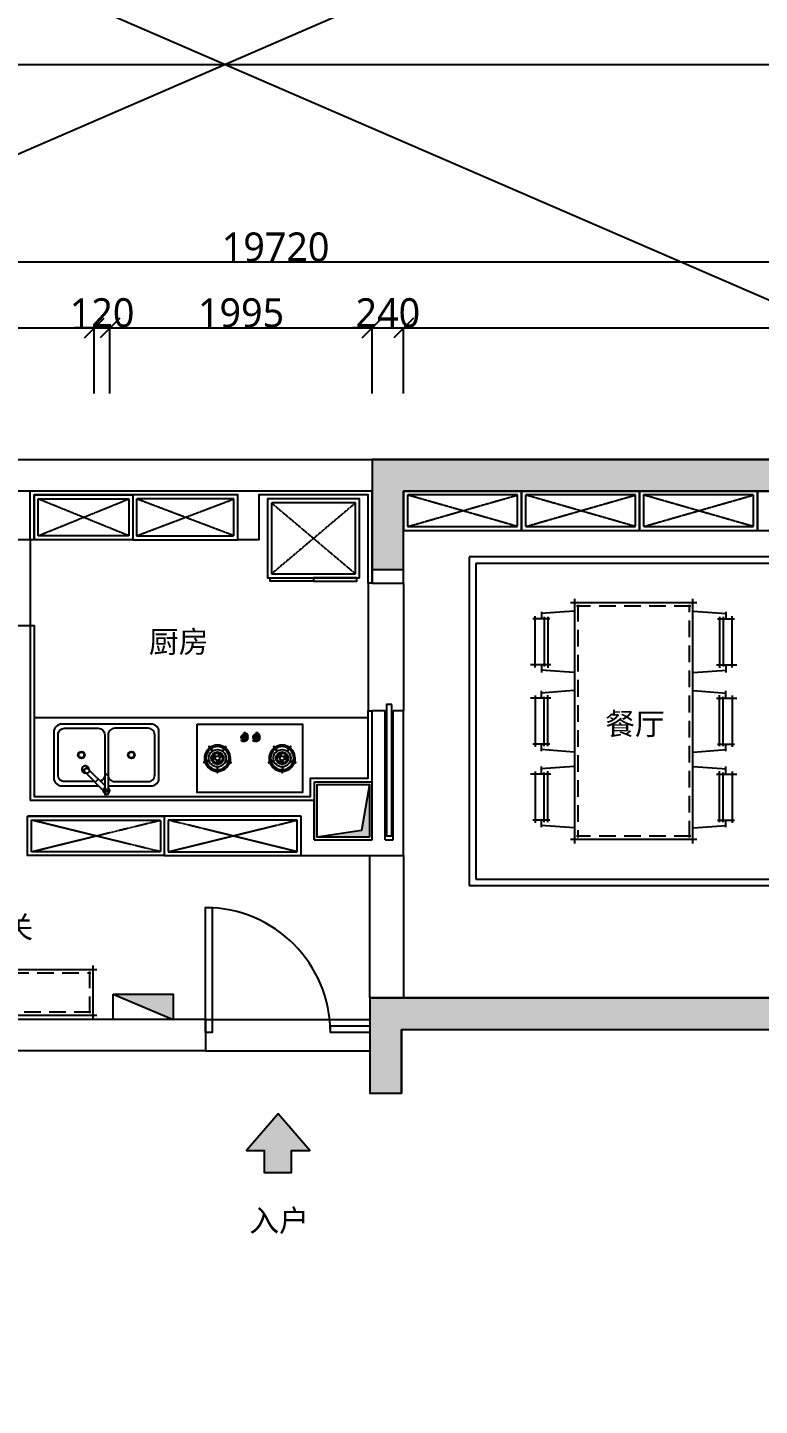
# Model space of a CAD drawing. Header units: millimetres. Extents: x -18923 to 87021, y -73077 to -1985.
# Drawn here: x 19302 to 24870, y -66074 to -55599 of the extents above; entities that cross this region are included whole.
import ezdxf

# ---------------------------------------------------------------- set-up
doc = ezdxf.new("R2010")
doc.units = ezdxf.units.MM
doc.header["$LTSCALE"] = 10
doc.linetypes.add('DASH', pattern=[0.35, 0.25, -0.1])
doc.linetypes.add('DASHED', pattern=[19.05, 12.7, -6.35])
doc.layers.get('Defpoints').update_dxf_attribs({"color": 250})
for name, color, linetype in [('0文字-标注', 7, 'Continuous'), ('1结构-填充-剪力墙', 251, 'Continuous'), ('1结构-墙体', 7, 'Continuous'), ('1结构-墙体-基层', 233, 'Continuous'), ('1结构-楼梯-梯步', 49, 'Continuous'), ('1结构-窗及电梯', 133, 'Continuous'), ('1结构-门', 133, 'Continuous'), ('2平面-家具-活动', 133, 'Continuous'), ('2平面-家具-细线', 8, 'Continuous'), ('wall', 1, 'Continuous'), ('平面-文字', 255, 'Continuous'), ('设施-建筑立管-烟', 37, 'Continuous')]:
    doc.layers.add(name, color=color, linetype=linetype)
doc.styles.add('dim_font', font='SIMPLEX.shx', dxfattribs={"width": 0.8})
doc.styles.add('图框－雅黑', font='')
doc.styles.get('图框－雅黑').set_extended_font_data('Microsoft YaHei')
doc.dimstyles.new('1-30', dxfattribs={"dimtxt": 150, "dimasz": 4, "dimexe": 1.5, "dimexo": 0, "dimgap": 0.6, "dimtad": 1, "dimdec": 0, "dimlfac": 30, "dimdsep": 46, "dimtxsty": 'dim_font', "dimblk": 'DOTSMALL', "dimcen": 4, "dimdle": 1.5, "dimclrd": 123, "dimclre": 123, "dimclrt": 256, "dimadec": 0, "dimazin": 0, "dimtfac": 1, "dimtdec": 0, "dimtix": 1, "dimtmove": 2, "dimatfit": 3, "dimldrblk": 'DOTSMALL', "dimfxl": 1.5, "dimarcsym": 0})

# ---------------------------------------------------------------- blocks, each defined once
blk = doc.blocks.new('_OBLIQUE')
at = {"color": 0, "linetype": 'ByBlock'}
blk.add_line((-0.5, -0.5), (0.5, 0.5), dxfattribs=at)
blk = doc.blocks.new('*D155')
at = {"layer": '0文字-标注', "color": 8, "lineweight": -2, "transparency": 16777216}
for p, q in [((17600, -57882), (19810, -57882)), ((17602, -58382), (17602, -57881)), ((19809, -58382), (19809, -57881))]:
    blk.add_line(p, q, dxfattribs=at)
at = {"layer": 'Defpoints', "color": 0, "transparency": 16777216}
for p in [(19809, -57882), (17602, -58382), (19809, -58382)]:
    blk.add_point(p, dxfattribs=at)
at = {"layer": '0文字-标注', "color": 8, "lineweight": -2, "transparency": 16777216, "xscale": 150, "yscale": 150, "zscale": 150, "rotation": 180}
blk.add_blockref('_OBLIQUE', (17602, -57882), dxfattribs=at)
at = {"layer": '0文字-标注', "color": 8, "lineweight": -2, "transparency": 16777216, "xscale": 150, "yscale": 150, "zscale": 150}
blk.add_blockref('_OBLIQUE', (19809, -57882), dxfattribs=at)
at = {"layer": '0文字-标注', "color": 255, "transparency": 16777216, "insert": (18705, -57768), "char_height": 220, "attachment_point": 5, "style": '图框－雅黑'}
blk.add_mtext('2205', dxfattribs=at)
blk = doc.blocks.new('_DotSmall')
at = {"color": 0, "linetype": 'ByBlock', "const_width": 0.5}
blk.add_lwpolyline([(-0.0625, 0, 1), (0.0625, 0, 1)], format="xyb", close=True, dxfattribs=at)
blk = doc.blocks.new('*D156')
at = {"layer": '0文字-标注', "color": 8, "lineweight": -2, "transparency": 16777216}
for p, q in [((19927, -57882), (21924, -57882)), ((19929, -58382), (19929, -57881)), ((21923, -58382), (21923, -57881))]:
    blk.add_line(p, q, dxfattribs=at)
at = {"layer": 'Defpoints', "color": 0, "transparency": 16777216}
for p in [(21923, -57882), (19929, -58382), (21923, -58382)]:
    blk.add_point(p, dxfattribs=at)
at = {"layer": '0文字-标注', "color": 8, "lineweight": -2, "transparency": 16777216, "xscale": 150, "yscale": 150, "zscale": 150, "rotation": 180}
blk.add_blockref('_OBLIQUE', (19929, -57882), dxfattribs=at)
at = {"layer": '0文字-标注', "color": 8, "lineweight": -2, "transparency": 16777216, "xscale": 150, "yscale": 150, "zscale": 150}
blk.add_blockref('_OBLIQUE', (21923, -57882), dxfattribs=at)
at = {"layer": '0文字-标注', "color": 255, "transparency": 16777216, "insert": (20926, -57768), "char_height": 220, "attachment_point": 5, "style": '图框－雅黑'}
blk.add_mtext('1995', dxfattribs=at)
blk = doc.blocks.new('*D157')
at = {"layer": '0文字-标注', "color": 8, "lineweight": -2, "transparency": 16777216}
for p, q in [((22161, -57882), (29344, -57882)), ((22163, -58382), (22163, -57881)), ((29343, -58382), (29343, -57881))]:
    blk.add_line(p, q, dxfattribs=at)
at = {"layer": 'Defpoints', "color": 0, "transparency": 16777216}
for p in [(29343, -57882), (22163, -58382), (29343, -58382)]:
    blk.add_point(p, dxfattribs=at)
at = {"layer": '0文字-标注', "color": 8, "lineweight": -2, "transparency": 16777216, "xscale": 150, "yscale": 150, "zscale": 150, "rotation": 180}
blk.add_blockref('_OBLIQUE', (22163, -57882), dxfattribs=at)
at = {"layer": '0文字-标注', "color": 8, "lineweight": -2, "transparency": 16777216, "xscale": 150, "yscale": 150, "zscale": 150}
blk.add_blockref('_OBLIQUE', (29343, -57882), dxfattribs=at)
at = {"layer": '0文字-标注', "color": 255, "transparency": 16777216, "insert": (25753, -57768), "char_height": 220, "attachment_point": 5, "style": '图框－雅黑'}
blk.add_mtext('7180', dxfattribs=at)
blk = doc.blocks.new('*D159')
at = {"layer": '0文字-标注', "color": 8, "lineweight": -2, "transparency": 16777216}
for p, q in [((31050, -57382), (11327, -57382)), ((11329, -58382), (11329, -57381)), ((31049, -58382), (31049, -57381))]:
    blk.add_line(p, q, dxfattribs=at)
at = {"layer": 'Defpoints', "color": 0, "transparency": 16777216}
for p in [(11329, -57382), (11329, -58382), (31049, -58382)]:
    blk.add_point(p, dxfattribs=at)
at = {"layer": '0文字-标注', "color": 8, "lineweight": -2, "transparency": 16777216, "xscale": 150, "yscale": 150, "zscale": 150, "rotation": 180}
blk.add_blockref('_OBLIQUE', (11329, -57382), dxfattribs=at)
at = {"layer": '0文字-标注', "color": 8, "lineweight": -2, "transparency": 16777216, "xscale": 150, "yscale": 150, "zscale": 150}
blk.add_blockref('_OBLIQUE', (31049, -57382), dxfattribs=at)
at = {"layer": '0文字-标注', "color": 255, "transparency": 16777216, "insert": (21189, -57268), "char_height": 220, "attachment_point": 5, "style": '图框－雅黑'}
blk.add_mtext('19720', dxfattribs=at)
blk = doc.blocks.new('A$C1BE678B6')
at = {"layer": '设施-建筑立管-烟', "linetype": 'ByBlock'}
blk.add_hatch(color=256, dxfattribs=at).paths.add_polyline_path([(-20, 20), (-20, 420), (-81, 70), (-417, 20)])
for p, q in [((-437, 440), (0, 440)), ((-437, 0), (-437, 440))]:
    blk.add_line(p, q, dxfattribs=at)
blk.add_lwpolyline([(-20, 20), (-417, 20), (-417, 420), (-20, 420)], close=True, dxfattribs=at)
blk.add_lwpolyline([(-20, 420), (-81, 70), (-417, 20)], dxfattribs=at)
blk = doc.blocks.new('*D166')
at = {"layer": '0文字-标注', "color": 8, "lineweight": -2, "transparency": 16777216}
for p, q in [((19809, -57882), (19659, -57882)), ((19809, -58382), (19809, -57881)), ((19809, -57882), (19929, -57882)), ((19929, -58382), (19929, -57881)), ((19929, -57882), (20079, -57882))]:
    blk.add_line(p, q, dxfattribs=at)
at = {"layer": 'Defpoints', "color": 0, "transparency": 16777216}
for p in [(19929, -57882), (19809, -58382), (19929, -58382)]:
    blk.add_point(p, dxfattribs=at)
at = {"layer": '0文字-标注', "color": 8, "lineweight": -2, "transparency": 16777216, "xscale": 150, "yscale": 150, "zscale": 150}
blk.add_blockref('_OBLIQUE', (19809, -57882), dxfattribs=at)
at = {"layer": '0文字-标注', "color": 8, "lineweight": -2, "transparency": 16777216, "xscale": 150, "yscale": 150, "zscale": 150, "rotation": 180}
blk.add_blockref('_OBLIQUE', (19929, -57882), dxfattribs=at)
at = {"layer": '0文字-标注', "color": 255, "transparency": 16777216, "insert": (19869, -57768), "char_height": 220, "attachment_point": 5, "style": '图框－雅黑'}
blk.add_mtext('120', dxfattribs=at)
blk = doc.blocks.new('*D167')
at = {"layer": '0文字-标注', "color": 8, "lineweight": -2, "transparency": 16777216}
for p, q in [((21923, -57882), (21773, -57882)), ((21923, -58382), (21923, -57881)), ((21923, -57882), (22163, -57882)), ((22163, -58382), (22163, -57881)), ((22163, -57882), (22313, -57882))]:
    blk.add_line(p, q, dxfattribs=at)
at = {"layer": 'Defpoints', "color": 0, "transparency": 16777216}
for p in [(22163, -57882), (21923, -58382), (22163, -58382)]:
    blk.add_point(p, dxfattribs=at)
at = {"layer": '0文字-标注', "color": 8, "lineweight": -2, "transparency": 16777216, "xscale": 150, "yscale": 150, "zscale": 150}
blk.add_blockref('_OBLIQUE', (21923, -57882), dxfattribs=at)
at = {"layer": '0文字-标注', "color": 8, "lineweight": -2, "transparency": 16777216, "xscale": 150, "yscale": 150, "zscale": 150, "rotation": 180}
blk.add_blockref('_OBLIQUE', (22163, -57882), dxfattribs=at)
at = {"layer": '0文字-标注', "color": 255, "transparency": 16777216, "insert": (22043, -57768), "char_height": 220, "attachment_point": 5, "style": '图框－雅黑'}
blk.add_mtext('240', dxfattribs=at)
blk = doc.blocks.new('*U138')
for p, q in [((-630, 350), (630, 350)), ((-600, 380), (-600, -30)), ((600, 380), (600, -30)), ((630, 0), (-630, 0))]:
    blk.add_line(p, q)
at = {"color": 8, "linetype": 'DASHED'}
for p, q in [((-585, 325), (585, 325)), ((-575, 335), (-575, 15)), ((575, 335), (575, 15)), ((585, 25), (-585, 25))]:
    blk.add_line(p, q, dxfattribs=at)
blk = doc.blocks.new('A$C357F727F')
at = {"layer": '2平面-家具-活动', "color": 8, "linetype": 'DASH', "ltscale": 0.5}
for p, q in [((30, 30), (670, 570)), ((670, 30), (30, 570))]:
    blk.add_line(p, q, dxfattribs=at)
at = {"layer": '2平面-家具-活动'}
for points in [[(0, 600), (0, 0), (700, 0), (700, 600)], [(20, 600), (350, 600), (350, 625), (20, 625)], [(680, 600), (350, 600), (350, 625), (680, 625)]]:
    blk.add_lwpolyline(points, close=True, dxfattribs=at)
at = {"layer": '2平面-家具-活动', "color": 8, "linetype": 'DASH', "ltscale": 0.5}
blk.add_lwpolyline([(30, 570), (30, 30), (670, 30), (670, 570)], close=True, dxfattribs=at)
blk = doc.blocks.new('A$C47787192')
for p, q in [((349, 269), (467, 387)), ((374, 245), (504, 375)), ((394, 413), (532, 413)), ((394, 387), (532, 387)), ((443, 313), (418, 338)), ((534, 411), (534, 390)), ((338, 262), (341, 265)), ((367, 234), (369, 237))]:
    blk.add_line(p, q)
for points in [[(470, 413), (470, 740, 0.414214), (410, 800), (60, 800, 0.414214), (0, 740), (0, 60, 0.414214), (60, 0), (410, 0, 0.414214), (470, 60), (470, 341)], [(437, 308), (437, 82, -0.414214), (387, 32), (82, 32, -0.414214), (32, 82), (32, 338, -0.414214), (82, 387), (387, 387, -0.31508), (434, 355, -0.31508)], [(367, 234, -0.106772), (361, 230, -0.101544), (353, 229, -0.094932), (346, 230, -0.090733), (340, 235, -0.090733), (335, 241, -0.094932), (333, 249, -0.101544), (334, 256, -0.106772), (338, 262, -0.106772)]]:
    blk.add_lwpolyline(points, format="xyb")
for points in [[(437, 463), (437, 718, 0.414214), (387, 768), (82, 768, 0.414214), (32, 718), (32, 463, 0.414214), (82, 413), (387, 413, 0.414214)], [(369, 237, -0.106772), (364, 233, -0.101544), (356, 232, -0.094932), (349, 233, -0.090733), (342, 238, -0.090733), (338, 244, -0.094932), (336, 252, -0.101544), (337, 259, -0.106772), (341, 265, -0.106772), (347, 269, -0.101544), (354, 270, -0.094932), (362, 268, -0.090733), (368, 264, -0.090733), (373, 257, -0.094932), (374, 250, -0.101544), (373, 243, -0.106772)]]:
    blk.add_lwpolyline(points, format="xyb", close=True)
for centre, radius in [((235, 590), 26.2), ((235, 590), 21.2), ((505, 400), 10), ((235, 210), 26.2), ((235, 210), 21.2)]:
    blk.add_circle(centre, radius)
for centre, radius, start, end in [((505, 400), 25, 30, 150), ((394, 400), 12.5, 90, 270), ((492, 400), 30, 204.6243, 208.7712), ((505, 400), 25, 210, 330), ((532, 411), 2, 0, 90), ((532, 390), 2, 270, 0), ((345, 241), 27.5, 88.3907, 1.6093)]:
    blk.add_arc(centre, radius, start, end)
blk = doc.blocks.new('A$C583F2EE8')
for p, q in [((-248, -234), (-248, -193)), ((-245, -234), (-245, -193)), ((245, -234), (245, -193)), ((248, -234), (248, -193)), ((-311, -282), (-350, -270)), ((-310, -279), (-349, -266)), ((-183, -279), (-144, -266)), ((-181, -282), (-143, -270)), ((181, -282), (143, -270)), ((183, -279), (144, -266)), ((310, -279), (349, -266)), ((311, -282), (350, -270)), ((-287, -355), (-311, -388)), ((-285, -357), (-309, -390)), ((-208, -357), (-184, -390)), ((-205, -355), (-181, -388)), ((205, -355), (181, -388)), ((208, -357), (184, -390)), ((285, -357), (309, -390)), ((287, -355), (311, -388)), ((-48, -445), (-48, -479)), ((-42, -445), (-42, -479)), ((42, -445), (42, -479)), ((48, -445), (48, -479))]:
    blk.add_line(p, q)
at = {"color": 8, "ltscale": 300}
for p, q in [((-75, -460), (-78, -460)), ((-75, -463), (-78, -463)), ((-47, -432), (-47, -429)), ((-45, -492), (-45, -495)), ((-44, -432), (-44, -429)), ((-24, -441), (-22, -439)), ((15, -460), (12, -460)), ((15, -463), (12, -463)), ((44, -432), (44, -429)), ((45, -492), (45, -495)), ((47, -432), (47, -429)), ((66, -441), (68, -439))]:
    blk.add_line(p, q, dxfattribs=at)
blk.add_lwpolyline([(400, -560), (-400, -560), (-400, -40), (400, -40)], close=True)
for centre, radius in [((-246, -301), 66), ((-246, -301), 47.3), ((-246, -301), 38.5), ((-246, -301), 16.5), ((246, -301), 66), ((246, -301), 47.3), ((246, -301), 38.5), ((246, -301), 16.5)]:
    blk.add_circle(centre, radius, dxfattribs=at)
for centre in [(-45, -462), (45, -462)]:
    blk.add_circle(centre, 20)
for centre, radius, start, end in [((-246, -301), 99, 90.9556, 161.0457), ((-246, -193), 1.65, 0.0007, 180.0007), ((-246, -301), 99, 18.9556, 89.0457), ((246, -301), 99, 90.9543, 161.0444), ((246, -193), 1.65, 359.9993, 179.9993), ((246, -301), 99, 18.9543, 89.0444), ((-349, -268), 1.65, 72.0007, 252.0007), ((-246, -301), 99, 162.9556, 233.0457), ((-246, -301), 88, 163.075, 232.9263), ((-246, -301), 88, 91.075, 160.9263), ((-311, -281), 1.65, 252.0007, 72.0007), ((-246, -234), 1.65, 180.0007, 0.0007), ((-246, -301), 88, 19.075, 88.9263), ((-246, -301), 88, 307.075, 16.9263), ((-246, -301), 99, 306.9556, 17.0457), ((-182, -281), 1.65, 108.0007, 288.0007), ((-143, -268), 1.65, 288.0007, 108.0007), ((143, -268), 1.65, 71.9993, 251.9993), ((246, -301), 99, 162.9543, 233.0444), ((246, -301), 88, 163.0737, 232.925), ((246, -301), 88, 91.0737, 160.925), ((182, -281), 1.65, 251.9993, 71.9993), ((246, -234), 1.65, 179.9993, 359.9993), ((246, -301), 88, 19.0737, 88.925), ((246, -301), 88, 307.0737, 16.925), ((246, -301), 99, 306.9543, 17.0444), ((311, -281), 1.65, 107.9993, 287.9993), ((349, -268), 1.65, 287.9993, 107.9993), ((-310, -389), 1.65, 144.0007, 324.0007), ((-246, -301), 99, 234.9556, 305.0457), ((-246, -301), 88, 235.075, 304.9263), ((-286, -356), 1.65, 324.0007, 144.0007), ((-207, -356), 1.65, 36.0007, 216.0007), ((-183, -389), 1.65, 216.0007, 36.0007), ((183, -389), 1.65, 143.9993, 323.9993), ((246, -301), 99, 234.9543, 305.0444), ((246, -301), 88, 235.0737, 304.925), ((207, -356), 1.65, 323.9993, 143.9993), ((286, -356), 1.65, 35.9993, 215.9993), ((310, -389), 1.65, 215.9993, 35.9993), ((-45, -445), 3.01, 355.1237, 184.8749), ((-45, -479), 3.01, 175.1237, 4.8749), ((45, -445), 3.01, 355.1237, 184.8749), ((45, -479), 3.01, 175.1237, 4.8749)]:
    blk.add_arc(centre, radius, start, end)
for centre, radius, start, end in [((-274, -301), 5.5, 0.0007, 180.0007), ((-246, -301), 33, 180.0007, 213.5265), ((-269, -317), 5.5, 213.5265, 33.5265), ((-246, -301), 22, 180.0007, 213.5265), ((-248, -274), 5.5, 93.5265, 273.5265), ((-246, -301), 33, 60.0007, 93.5265), ((-246, -301), 22, 60.0007, 93.5265), ((-233, -278), 5.5, 240.0007, 60.0007), ((-246, -301), 22, 300.0007, 333.5265), ((-222, -314), 5.5, 333.5265, 153.5265), ((222, -314), 5.5, 26.4735, 206.4735), ((233, -278), 5.5, 119.9993, 299.9993), ((246, -301), 22, 206.4735, 239.9993), ((246, -301), 33, 86.4735, 119.9993), ((246, -301), 22, 86.4735, 119.9993), ((248, -274), 5.5, 266.4735, 86.4735), ((269, -317), 5.5, 146.4735, 326.4735), ((246, -301), 22, 326.4735, 359.9993), ((274, -301), 5.5, 359.9993, 179.9993), ((246, -301), 33, 326.4735, 359.9993), ((-233, -325), 5.5, 120.0007, 300.0007), ((-246, -301), 33, 300.0007, 333.5265), ((246, -301), 33, 206.4735, 239.9993), ((233, -325), 5.5, 239.9993, 59.9993), ((-45, -462), 33, 92.6046, 177.3941), ((-45, -462), 33, 182.6046, 269.9993), ((-45, -462), 30, 92.8653, 177.1333), ((-45, -462), 30, 182.8653, 269.9993), ((-45, -462), 18, 99.5934, 260.4053), ((-45, -462), 33, 44.9993, 87.3941), ((-45, -462), 30, 44.9993, 87.1333), ((-45, -462), 18, 279.5934, 80.4053), ((45, -462), 33, 92.6046, 177.3941), ((45, -462), 33, 182.6046, 269.9993), ((45, -462), 30, 92.8653, 177.1333), ((45, -462), 30, 182.8653, 269.9993), ((45, -462), 18, 99.5934, 260.4053), ((45, -462), 33, 44.9993, 87.3941), ((45, -462), 30, 44.9993, 87.1333), ((45, -462), 18, 279.5934, 80.4053)]:
    blk.add_arc(centre, radius, start, end, dxfattribs=at)
blk = doc.blocks.new('A$C6C9B5940')
for p, q in [((297, 233), (44, 214)), ((49, 175), (49, 232)), ((119, 175), (-34, 175)), ((0, 195), (0, -195)), ((69, -190), (69, 186)), ((98, -190), (98, 198)), ((112, -175), (-17, -175)), ((49, -228), (49, -175)), ((297, -234), (44, -215))]:
    blk.add_line(p, q)
blk = doc.blocks.new('A$C2F4954E5')
at = {"color": 8, "linetype": 'DASHED'}
for p, q in [((1219, 1905), (349, 1905)), ((359, 1915), (359, 145)), ((1209, 145), (1209, 1915)), ((1219, 155), (349, 155))]:
    blk.add_line(p, q, dxfattribs=at)
at = {"layer": '2平面-家具-活动'}
for p, q in [((1264, 1930), (304, 1930)), ((334, 1960), (334, 100)), ((1234, 100), (1234, 1960)), ((1264, 130), (304, 130))]:
    blk.add_line(p, q, dxfattribs=at)
at = {"layer": '2平面-家具-活动', "xscale": -1, "rotation": 180}
blk.add_blockref('A$C6C9B5940', (34, 1633), dxfattribs=at)
at = {"layer": '2平面-家具-活动', "rotation": 180}
blk.add_blockref('A$C6C9B5940', (1534, 1633), dxfattribs=at)
at = {"layer": '2平面-家具-活动'}
for p in [(34, 1030), (34, 453)]:
    blk.add_blockref('A$C6C9B5940', p, dxfattribs=at)
at = {"layer": '2平面-家具-活动', "xscale": -1}
for p in [(1534, 1030), (1534, 453)]:
    blk.add_blockref('A$C6C9B5940', p, dxfattribs=at)
blk = doc.blocks.new('gh')
at = {"layer": 'wall'}
blk.add_hatch(color=250, dxfattribs=at).paths.add_polyline_path([(164817, 67983), (164817, 68175), (164362, 68175)])
at = {"layer": 'wall', "color": 250}
blk.add_line((164362, 68175), (164817, 67983), dxfattribs=at)
blk.add_lwpolyline([(164362, 68175), (164817, 68175), (164817, 67983), (164362, 67983)], close=True, dxfattribs=at)

msp = doc.modelspace()

# ---------------------------------------------------------------- hatches: boundary and pattern name
at = {"layer": '1结构-填充-剪力墙'}
h = msp.add_hatch(color=256, dxfattribs=at)
h.dxf.hatch_style = 1
h.paths.add_polyline_path([(25907.7, -58882.4), (21922.7, -58882.4), (21922.6, -59122.4), (21922.7, -59122.4), (21922.7, -59722.4), (22162.7, -59722.4), (22162.7, -59122.4), (25667.7, -59122.4), (25907.7, -59122.4)])
h = msp.add_hatch(color=256, dxfattribs=at)
h.dxf.hatch_style = 1
h.paths.add_polyline_path([(25890.7, -62975.4), (21905.7, -62975.4), (21905.7, -63701), (22146.7, -63701), (22146.7, -63215.4), (25650.7, -63215.4), (25890.7, -63215.4)])
msp.add_hatch(color=256, dxfattribs=at).paths.add_polyline_path([(21103.1, -64303), (21311.1, -64303), (21311.1, -64135.5), (21449.1, -64135.5), (21208.3, -63857.5), (20967.6, -64135.5), (21103.1, -64135.5)])

# ---------------------------------------------------------------- linework, layer by layer
at = {"layer": '1结构-墙体'}
for p, q in [((16976.9, -58882.4), (29582.7, -58882.4)), ((21922.7, -59122.4), (16976.9, -59122.4)), ((19321.7, -59492.4), (19321.7, -59122.4)), ((21922.7, -59822.4), (21922.7, -59122.4)), ((22162.7, -59122.4), (29342.7, -59122.4)), ((22162.7, -59822.4), (22162.7, -59122.4)), ((19321.7, -59492.4), (19201.7, -59492.4)), ((22162.7, -59722.4), (21923.2, -59722.4)), ((18818.7, -60144.4), (19321.7, -60144.4)), ((19321.7, -60144.4), (19321.7, -61474.4)), ((21922.7, -61774.4), (21922.7, -60794.4)), ((22022.7, -60794.4), (21922.7, -60794.4)), ((22022.7, -61774.4), (22022.7, -60794.4)), ((22162.7, -60794.4), (22082.7, -60794.4)), ((22082.7, -61774.4), (22082.7, -60794.4)), ((22162.7, -61894.4), (22162.7, -60794.4)), ((21482.7, -61474.4), (19321.7, -61474.4)), ((21482.7, -61774.4), (21482.7, -61474.4)), ((21382.7, -61594.4), (19301.7, -61594.4)), ((21382.7, -61894.4), (21382.7, -61594.4)), ((21482.7, -61774.4), (21922.7, -61774.4)), ((22022.7, -61774.4), (22082.7, -61774.4)), ((21382.7, -61894.4), (22162.7, -61894.4)), ((21905.7, -62975.4), (26590.7, -62975.4)), ((21905.7, -62975.4), (21905.7, -63701)), ((20655.7, -63139.4), (17391.7, -63139.4)), ((20655.7, -63139.4), (20655.7, -63379.4)), ((22146.7, -63215.4), (25890.7, -63215.4)), ((22146.7, -63215.4), (22146.7, -63701)), ((20655.7, -63379.4), (18260.7, -63379.4)), ((21905.7, -63701), (22146.7, -63701))]:
    msp.add_line(p, q, dxfattribs=at)
for points in [[(22162.7, -59122.4), (25667.7, -59122.4), (25907.7, -59122.4), (25907.7, -58882.4), (21922.7, -58882.4), (21922.7, -59822.4), (22162.7, -59822.4)], [(22146.7, -63215.4), (25650.7, -63215.4), (25890.7, -63215.4), (25890.7, -62975.4), (21905.7, -62975.4), (21905.7, -63701), (22146.7, -63701)]]:
    msp.add_lwpolyline(points, close=True, dxfattribs=at)
at = {"layer": '1结构-墙体-基层', "color": 8, "linetype": 'DASH', "ltscale": 0.5}
for p, q in [((19381.7, -59462.4), (20071.7, -59182.4)), ((20071.7, -59462.4), (19381.7, -59182.4)), ((20871.7, -59462.4), (20131.7, -59182.4)), ((20131.7, -59462.4), (20871.7, -59182.4)), ((23030.2, -59392.4), (22192.7, -59152.4)), ((22192.7, -59392.4), (23030.2, -59152.4)), ((23927.7, -59392.4), (23090.2, -59152.4)), ((23090.2, -59392.4), (23927.7, -59152.4)), ((24825.2, -59392.4), (23987.7, -59152.4)), ((23987.7, -59392.4), (24825.2, -59152.4)), ((19331.7, -61864.4), (20312.2, -61624.4)), ((20312.2, -61864.4), (19331.7, -61624.4)), ((21352.7, -61864.4), (20372.2, -61624.4)), ((20372.2, -61864.4), (21352.7, -61624.4))]:
    msp.add_line(p, q, dxfattribs=at)
at = {"layer": '1结构-墙体-基层'}
for points in [[(21922.7, -59822.4), (21892.7, -59822.4), (21892.7, -59152.4), (21061.7, -59152.4), (21061.7, -59492.4), (20901.7, -59492.4), (20901.7, -59152.4), (19351.7, -59152.4), (19351.7, -59492.4), (19321.7, -59492.4)], [(19321.7, -60144.4), (19351.7, -60144.4), (19351.7, -61444.4), (21455.7, -61444.4), (21455.7, -61304.4), (21892.7, -61304.4), (21892.7, -60794.4), (21922.7, -60794.4)]]:
    msp.add_lwpolyline(points, dxfattribs=at)
for points in [[(19351.7, -59152.4), (20101.7, -59152.4), (20101.7, -59492.4), (19351.7, -59492.4)], [(20901.7, -59152.4), (20101.7, -59152.4), (20101.7, -59492.4), (20901.7, -59492.4)], [(23060.2, -59122.4), (22162.7, -59122.4), (22162.7, -59422.4), (23060.2, -59422.4)], [(23957.7, -59122.4), (23060.2, -59122.4), (23060.2, -59422.4), (23957.7, -59422.4)], [(24855.2, -59122.4), (23957.7, -59122.4), (23957.7, -59422.4), (24855.2, -59422.4)], [(25752.7, -59122.4), (24855.2, -59122.4), (24855.2, -59422.4), (25752.7, -59422.4)], [(19301.7, -61594.4), (20342.2, -61594.4), (20342.2, -61894.4), (19301.7, -61894.4)], [(21382.7, -61594.4), (20342.2, -61594.4), (20342.2, -61894.4), (21382.7, -61894.4)]]:
    msp.add_lwpolyline(points, close=True, dxfattribs=at)
at = {"layer": '1结构-墙体-基层', "color": 8, "linetype": 'DASH', "ltscale": 0.5}
for points in [[(19381.7, -59182.4), (20071.7, -59182.4), (20071.7, -59462.4), (19381.7, -59462.4)], [(20871.7, -59182.4), (20131.7, -59182.4), (20131.7, -59462.4), (20871.7, -59462.4)], [(23030.2, -59152.4), (22192.7, -59152.4), (22192.7, -59392.4), (23030.2, -59392.4)], [(23927.7, -59152.4), (23090.2, -59152.4), (23090.2, -59392.4), (23927.7, -59392.4)], [(24825.2, -59152.4), (23987.7, -59152.4), (23987.7, -59392.4), (24825.2, -59392.4)], [(19331.7, -61624.4), (20312.2, -61624.4), (20312.2, -61864.4), (19331.7, -61864.4)], [(21352.7, -61624.4), (20372.2, -61624.4), (20372.2, -61864.4), (21352.7, -61864.4)]]:
    msp.add_lwpolyline(points, close=True, dxfattribs=at)
at = {"layer": '1结构-楼梯-梯步'}
for p, q in [((60534.7, -38680.5), (-18923.3, -73076.9)), ((-18923.3, -38680.5), (60534.7, -73076.9))]:
    msp.add_line(p, q, dxfattribs=at)
at = {"layer": '1结构-窗及电梯'}
msp.add_line((19351.7, -60844.4), (21892.7, -60844.4), dxfattribs=at)
at = {"layer": '1结构-门'}
for points in [[(22072.7, -60744.4), (22032.7, -60744.4), (22032.7, -61744.4), (22072.7, -61744.4)], [(20655.7, -63239.4), (20655.7, -62289.4), (20705.7, -62289.4), (20705.7, -63239.4)], [(21605.7, -63189.4), (21905.7, -63189.4), (21905.7, -63239.4), (21605.7, -63239.4)]]:
    msp.add_lwpolyline(points, close=True, dxfattribs=at)
msp.add_arc((20655.7, -63239.4), 950, 0, 90, dxfattribs=at)
at = {"layer": '2平面-家具-细线', "color": 8, "linetype": 'DASH', "ltscale": 0.5}
for p, q in [((19321.7, -59492.4), (19321.7, -60144.4)), ((21892.7, -59822.4), (21892.7, -60794.4)), ((22162.7, -59822.4), (22162.7, -60794.4)), ((21905.7, -62975.4), (21905.7, -61894.4)), ((22162.7, -61894.4), (22162.7, -62975.4)), ((20655.7, -63139.4), (21905.7, -63139.4)), ((20655.7, -63379.4), (21905.7, -63379.4))]:
    msp.add_line(p, q, dxfattribs=at)
for points in [[(25841.5, -59622.4), (22662.7, -59622.4), (22662.7, -62122.4), (28462.7, -62122.4), (28462.7, -60767.2)], [(25798, -59672.4), (22712.7, -59672.4), (22712.7, -62072.4), (28412.7, -62072.4), (28412.7, -60697.7)]]:
    msp.add_lwpolyline(points, dxfattribs=at)
at = {"layer": 'Defpoints', "color": 1}
for points in [[(34048.7, -51551.2), (7562.7, -51551.2), (7562.7, -55878.7), (34048.7, -55878.7)], [(7562.7, -55878.7), (34048.7, -55878.7), (34048.7, -68749.4), (7562.7, -68749.4)]]:
    msp.add_lwpolyline(points, close=True, dxfattribs=at)
at = {"layer": '平面-文字'}
msp.add_lwpolyline([(21103.1, -64303), (21311.1, -64303), (21311.1, -64135.5), (21449.1, -64135.5), (21208.3, -63857.5), (20967.6, -64135.5), (21103.1, -64135.5), (21103.1, -64303), (21311.1, -64303)], dxfattribs=at)

# ---------------------------------------------------------------- block references
at = {"layer": '2平面-家具-活动'}
for name, p, rotation in [('A$C357F727F', (21827.7, -59182.4), 180), ('A$C47787192', (19501.7, -60894.4), 270), ('A$C583F2EE8', (20992.7, -61454.4), 180)]:
    msp.add_blockref(name, p, dxfattribs=dict(at, rotation=rotation))
for name, p in [('A$C2F4954E5', (23128.9, -61902.4)), ('*U138', (19198.7, -63109.4))]:
    msp.add_blockref(name, p, dxfattribs=at)
at = {"layer": '2平面-家具-细线', "color": 8, "linetype": 'DASH', "ltscale": 0.5}
msp.add_blockref('gh', (-144408.5, -131122.6), dxfattribs=at)
at = {"layer": '设施-建筑立管-烟', "linetype": 'ByBlock'}
msp.add_blockref('A$C1BE678B6', (21922.7, -61774.4), dxfattribs=at)

# ---------------------------------------------------------------- texts
at = {"layer": '平面-文字', "style": '图框－雅黑'}
for s, p in [('厨房', (20225, -60351)), ('餐厅', (23696.4, -60976.2)), ('玄关', (18890.7, -62521.1)), ('入户', (20987.9, -64751.9))]:
    msp.add_text(s, height=166.4, dxfattribs=at).set_placement(p)

# ---------------------------------------------------------------- dimensions: what is measured, and where the dimension line sits
at = {"layer": '0文字-标注'}
for base, p1, p2, picture, middle in [((11328.7, -57382.4), (31048.7, -58382.4), (11328.7, -58382.4), '*D159', (21188.7, -57267.6)), ((19808.7, -57882.4), (17601.7, -58382.4), (19808.7, -58382.4), '*D155', (18705.2, -57768.1)), ((19928.7, -57882.4), (19808.7, -58382.4), (19928.7, -58382.4), '*D166', (19868.7, -57767.6)), ((21922.7, -57882.4), (19928.7, -58382.4), (21922.7, -58382.4), '*D156', (20925.7, -57767.5)), ((22162.7, -57882.4), (21922.7, -58382.4), (22162.7, -58382.4), '*D167', (22042.7, -57768.1)), ((29342.7, -57882.4), (22162.7, -58382.4), (29342.7, -58382.4), '*D157', (25752.7, -57767.6))]:
    dim = msp.add_linear_dim(base=base, p1=p1, p2=p2, dimstyle='1-30', override={"dimtxt": 220, "dimasz": 150, "dimexe": 1, "dimlfac": 1, "dimrnd": 5, "dimtxsty": '图框－雅黑', "dimblk1": 'OBLIQUE', "dimblk2": 'OBLIQUE', "dimsah": 1, "dimclrd": 8, "dimclre": 8, "dimclrt": 255}, dxfattribs=at)
    dim.commit()
    dim.dimension.update_dxf_attribs({"geometry": picture, "text_midpoint": middle})

doc.saveas('drawing.dxf')
